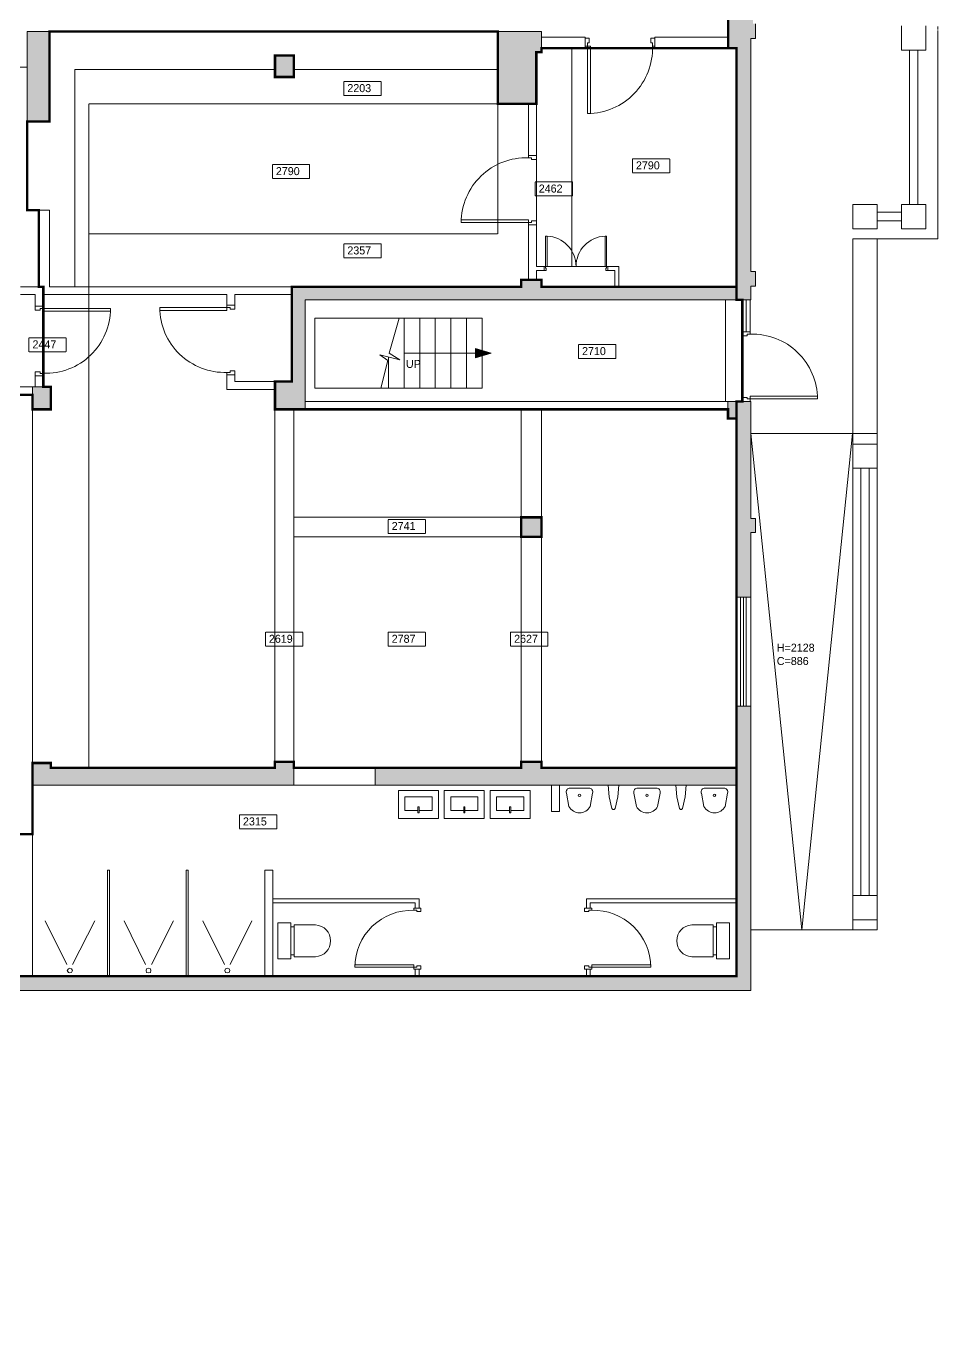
# Model space of a CAD drawing. Header units: millimetres. Extents: x 62976 to 1097852, y -110926 to 167100.
# Drawn here: x 450983 to 462371, y -33497 to -17145 of the extents above; entities that cross this region are included whole.
import ezdxf

# ---------------------------------------------------------------- set-up
doc = ezdxf.new("R2010")
doc.units = ezdxf.units.MM
doc.linetypes.add('HIDDENX2', pattern=[0.75, 0.5, -0.25])
for name, color, linetype, lineweight in [('BLOCKS', 8, 'Continuous', 15), ('Ceiling', 45, 'HIDDENX2', 15), ('Ceiling tag', 1, 'Continuous', 15), ('GIA', 84, 'Continuous', 15), ('NIA', 30, 'Continuous', 15), ('Partitions', 155, 'Continuous', 15), ('Stairs', 8, 'Continuous', 15), ('WALLS', 7, 'Continuous', 15)]:
    doc.layers.add(name, color=color, linetype=linetype, lineweight=lineweight)
doc.layers.add('Whatch', color=7, linetype='Continuous', lineweight=15, true_color=0xa8a8a8)
doc.styles.add('Century Gothic', font='GOTHIC.TTF')

# ---------------------------------------------------------------- blocks, each defined once
blk = doc.blocks.new('DOOR 840')
at = {"layer": 'BLOCKS'}
for p, q in [((-582, 249), (-582, -591)), ((-582, -591), (-582, 249)), ((-548, 249), (-582, 249)), ((-548, -591), (-548, 248)), ((-612, -691), (-612, -591)), ((-582, -591), (-612, -591)), ((-548, -591), (-582, -591)), ((-582, -632), (-582, -591)), ((-562, -632), (-582, -632)), ((-562, -691), (-562, -632)), ((208, -632), (228, -632)), ((208, -691), (208, -632)), ((228, -632), (228, -591)), ((228, -591), (258, -591)), ((258, -691), (258, -591)), ((-562, -691), (-612, -691)), ((208, -691), (258, -691))]:
    blk.add_line(p, q, dxfattribs=at)
blk.add_arc((-586, -565), 814, 358.1575, 89.7593, dxfattribs=at)
blk = doc.blocks.new('DOUBLE DOOR')
at = {"layer": 'BLOCKS'}
for p, q in [((-1520, -760), (-1555, -760)), ((-1555, -760), (-1555, -860)), ((-1555, -860), (-1505, -860)), ((-1520, -760), (-1520, -800)), ((-1520, -800), (-1505, -800)), ((-1505, -800), (-1505, -860)), ((-15, -800), (-15, -860)), ((0, -800), (-15, -800)), ((35, -860), (-15, -860)), ((0, -760), (35, -760)), ((0, -760), (0, -800)), ((35, -760), (35, -860))]:
    blk.add_line(p, q, dxfattribs=at)
for points in [[(-1485, -760), (-1485, 0), (-1520, 0), (-1520, -760)], [(-35, -760), (-35, 0), (0, 0), (0, -760)]]:
    blk.add_lwpolyline(points, close=True, dxfattribs=at)
for centre, start, end in [((-1521, -761), 0.0439, 87.2558), ((1, -761), 92.7442, 179.9561)]:
    blk.add_arc(centre, 761, start, end, dxfattribs=at)
blk = doc.blocks.new('bide')
at = {"layer": 'BLOCKS'}
for p, q in [((114921, 102425), (114921, 102193)), ((114984, 102473), (115151, 102442)), ((114984, 102145), (115152, 102177))]:
    blk.add_line(p, q, dxfattribs=at)
blk.add_circle((115011, 102309), 15, dxfattribs=at)
for centre, radius, start, end in [((114971, 102425), 50, 74.0546, 180), ((115082, 102309), 149, 298.0058, 62.5661), ((114971, 102193), 50, 180, 285.9454)]:
    blk.add_arc(centre, radius, start, end, dxfattribs=at)
blk = doc.blocks.new('sink wc')
at = {"layer": 'BLOCKS'}
for p, q in [((36043, 129595), (36543, 129595)), ((36043, 129245), (36043, 129595)), ((36285, 129525), (36285, 129448)), ((36285, 129525), (36300, 129525)), ((36300, 129525), (36300, 129448)), ((36543, 129595), (36543, 129245)), ((36123, 129495), (36285, 129495)), ((36123, 129325), (36123, 129495)), ((36300, 129448), (36285, 129448)), ((36300, 129495), (36463, 129495)), ((36463, 129495), (36463, 129325)), ((36543, 129245), (36043, 129245)), ((36463, 129325), (36123, 129325))]:
    blk.add_line(p, q, dxfattribs=at)
blk = doc.blocks.new('wc')
at = {"layer": 'BLOCKS'}
for p, q in [((36874, 129352), (36874, 129084)), ((37274, 129084), (37274, 129352)), ((37299, 129044), (36849, 129044)), ((36849, 129044), (36849, 128881)), ((36874, 129084), (36899, 129084)), ((36899, 129044), (36899, 129084)), ((36899, 129084), (37249, 129084)), ((37249, 129084), (37249, 129044)), ((37274, 129084), (37249, 129084)), ((37299, 128881), (37299, 129044)), ((36849, 128881), (37299, 128881))]:
    blk.add_line(p, q, dxfattribs=at)
blk.add_arc((37074, 129339), 200, 3.8042, 176.1958, dxfattribs=at)

msp = doc.modelspace()

# ---------------------------------------------------------------- hatches: boundary and pattern name
at = {"layer": 'Stairs'}
msp.add_hatch(color=256, dxfattribs=at).paths.add_polyline_path([(456597, -21174), (456597, -21290), (456790, -21231)])
at = {"layer": 'Whatch', "ltscale": 2}
h = msp.add_hatch(color=256, dxfattribs=at)
h.dxf.hatch_style = 1
h.paths.add_polyline_path([(428404, -9527), (428629, -9527), (428629, -9276), (430866, -9276), (430866, -9394), (431399, -9394), (431399, -9276), (434447, -9276), (434447, -9394), (434994, -9394), (434994, -9276), (438311, -9276), (438311, -9394), (439127, -9394), (439127, -9057), (435189, -9057), (435189, -7071), (435808, -7071), (435808, -3372), (436029, -3372), (436029, -3072), (435513, -3072), (435513, -3573), (435046, -3573), (435046, -3873), (435513, -3873), (435513, -6775), (434895, -6775), (434895, -9057), (428469, -9057), (428469, -8821), (428220, -8821), (428220, -10117), (427884, -10117), (427884, -10400), (428095, -10400), (428095, -12968), (427555, -13159), (427673, -13482), (427851, -13416), (427910, -13574), (428128, -13502), (428114, -15726), (427779, -15851), (427930, -16259), (428071, -16207), (428629, -16207), (428629, -15805), (428404, -15805)])
h.paths.add_polyline_path([(429157, -6051), (428806, -6051), (428806, -6775), (428220, -6775), (428220, -7136), (428469, -7136), (428469, -6913), (429157, -6913)], flags=17)
h.paths.add_polyline_path([(429157, -3873), (433312, -3873), (433312, -3573), (428806, -3573), (428806, -4301), (428916, -4301), (429157, -4301)], flags=17)
h.paths.add_polyline_path([(437519, -3072), (437269, -3072), (437269, -3372), (437519, -3372)], flags=17)
h.paths.add_polyline_path([(439265, -3072), (438759, -3072), (438759, -3372), (438982, -3372), (438982, -4486), (439975, -4486), (439975, -4203), (439265, -4203)])
h.paths.add_polyline_path([(446161, -5290), (446161, -5578), (442436, -5578), (442436, -5690), (441981, -5690), (441981, -5578), (441673, -5578), (441673, -4486), (440962, -4486), (440962, -4203), (441673, -4203), (441673, -4083), (441930, -4083), (441930, -5290)])
h.paths.add_polyline_path([(445034, 1116), (446280, 1116), (446280, 1399), (444685, 1399), (444685, -2204), (441673, -2204), (441673, -2846), (441930, -2846), (441930, -2543), (445034, -2543)])
h.paths.add_polyline_path([(448647, 1399), (447318, 1399), (447318, 1116), (447356, 1116), (447356, 845), (447691, 845), (447691, 1116), (448647, 1116)])
h.paths.add_polyline_path([(451094, 1399), (449241, 1399), (449241, 1116), (450745, 1116), (450745, -1469), (451094, -1469)])
h.paths.add_polyline_path([(451117, -2754), (451590, -2754), (451590, -2451), (450745, -2451), (450745, -5409), (450924, -5409), (450924, -5530), (451188, -5530), (451188, -5022), (451117, -5022)])
h.paths.add_polyline_path([(452511, -2451), (452119, -2451), (452119, -2754), (452511, -2754)])
h.paths.add_polyline_path([(453406, -2451), (453040, -2451), (453040, -2754), (453406, -2754)])
h.paths.add_polyline_path([(459988, -2451), (453935, -2451), (453935, -2754), (459686, -2754), (459686, -3789), (459988, -3789)])
h.paths.add_polyline_path([(459988, -4655), (459686, -4655), (459686, -4978), (459567, -4978), (459567, -5478), (459686, -5478), (459686, -5924), (459988, -5924)])
h.paths.add_polyline_path([(459988, -7657), (459686, -7657), (459686, -8078), (459567, -8078), (459567, -8585), (459686, -8585), (459686, -8888), (459988, -8888)])
h.paths.add_polyline_path([(459988, -10621), (459686, -10621), (459686, -10889), (459567, -10889), (459567, -11685), (459686, -11685), (459686, -11909), (459988, -11909)])
h.paths.add_polyline_path([(457441, -11303), (457204, -11303), (457204, -11567), (457441, -11567)])
h.paths.add_polyline_path([(454545, -11303), (454308, -11303), (454308, -11567), (454545, -11567)])
h.paths.add_polyline_path([(451188, -11432), (450872, -11432), (450872, -11852), (451188, -11852)])
h.paths.add_polyline_path([(451188, -8317), (450890, -8317), (450890, -8589), (451188, -8589)])
h.paths.add_polyline_path([(449028, -7115), (448687, -7115), (448687, -7446), (449028, -7446)])
h.paths.add_polyline_path([(446286, -8317), (446051, -8317), (446051, -8580), (446286, -8580)])
h.paths.add_polyline_path([(442642, -8184), (442517, -8184), (442517, -7115), (442194, -7115), (442194, -9394), (442517, -9394), (442517, -8682), (442642, -8682)])
h.paths.add_polyline_path([(442753, -11654), (446036, -11654), (446036, -11757), (446286, -11757), (446286, -11654), (449028, -11654), (449028, -11448), (442753, -11448), (442753, -11317), (442420, -11317), (442420, -11852), (442753, -11852)])
h.paths.add_polyline_path([(431396, -15847), (430866, -15847), (430866, -16248), (431396, -16248)], flags=17)
h.paths.add_polyline_path([(434985, -15847), (434455, -15847), (434455, -16248), (434985, -16248)], flags=17)
h.paths.add_polyline_path([(438932, -15847), (438159, -15847), (438159, -16248), (438932, -16248)], flags=17)
h.paths.add_polyline_path([(442578, -15832), (442194, -15832), (442194, -16333), (442578, -16333)])
h.paths.add_polyline_path([(446286, -14539), (446036, -14539), (446036, -14806), (446286, -14806)])
h.paths.add_polyline_path([(445203, -17657), (444925, -17657), (444925, -17923), (445203, -17923)])
h.paths.add_polyline_path([(448235, -17657), (447987, -17657), (447987, -17923), (448235, -17923)])
h.paths.add_polyline_path([(451274, -17211), (450997, -17211), (450997, -18336), (451274, -18336)])
h.paths.add_polyline_path([(451149, -14539), (450895, -14539), (450895, -14806), (451149, -14806)])
h.paths.add_polyline_path([(454506, -14526), (454269, -14526), (454269, -14806), (454506, -14806)])
h.paths.add_polyline_path([(454328, -17510), (454091, -17510), (454091, -17780), (454328, -17780)], flags=17)
h.paths.add_polyline_path([(457356, -17471), (457421, -17471), (457421, -17211), (456875, -17211), (456875, -18116), (457356, -18116)], flags=17)
h.paths.add_polyline_path([(460094, -17115), (460061, -17115), (460061, -16740), (459751, -16740), (459751, -17421), (459857, -17421), (459857, -20401), (457421, -20401), (457421, -20314), (457165, -20314), (457165, -20401), (454303, -20401), (454303, -21584), (454091, -21584), (454091, -21933), (454466, -21933), (454466, -20564), (460034, -20564), (460034, -20393), (460094, -20393), (460094, -20209), (460034, -20209), (460034, -17299), (460094, -17299)])
h.paths.add_polyline_path([(457625, -14626), (457624, -14626), (457624, -14526), (456974, -14526), (456974, -14806), (457625, -14806)])
h.paths.add_polyline_path([(459751, -14526), (458494, -14526), (458494, -14626), (458494, -14806), (459751, -14806)])
h.paths.add_polyline_path([(459988, -13692), (459751, -13692), (459751, -15141), (460061, -15141), (460061, -14647), (460094, -14647), (460094, -14489), (459988, -14489)])
h.paths.add_polyline_path([(442229, -21654), (437903, -21654), (437903, -17754), (438851, -17754), (438851, -17923), (439120, -17923), (439120, -17754), (442758, -17754), (442758, -17548), (437702, -17548), (437702, -21912), (440730, -21912), (440730, -21971), (442229, -21971)])
h.paths.add_polyline_path([(439112, -26283), (439060, -26283), (439060, -23877), (439116, -23877), (439116, -23693), (439436, -23693), (439436, -23480), (438853, -23480), (438853, -26283), (438742, -26283), (438742, -26708), (438853, -26708), (438853, -29246), (439060, -29246), (439060, -26708), (439112, -26708)])
h.paths.add_polyline_path([(442769, -26431), (442147, -26431), (442147, -26361), (442077, -26361), (442077, -26283), (441893, -26283), (441893, -26708), (442077, -26708), (442077, -26629), (442769, -26629)])
h.paths.add_polyline_path([(445203, -21669), (444925, -21669), (444925, -21933), (445203, -21933)])
h.paths.add_polyline_path([(448259, -21669), (448012, -21669), (448012, -21933), (448259, -21933)])
h.paths.add_polyline_path([(451290, -21650), (451063, -21650), (451063, -21933), (451290, -21933)])
h = msp.add_hatch(color=256, dxfattribs=at)
h.dxf.hatch_style = 1
h.paths.add_polyline_path([(460034, -23473), (460094, -23473), (460094, -23296), (460034, -23296), (460034, -21834), (459929, -21834), (459750, -21834), (459750, -22047), (459857, -22047), (459857, -24281), (460034, -24281)])
h.paths.add_polyline_path([(457421, -23282), (457165, -23282), (457165, -23526), (457421, -23526)])
h.paths.add_polyline_path([(460034, -25641), (459857, -25641), (459857, -26411), (457421, -26411), (457421, -26339), (457165, -26339), (457165, -26411), (455342, -26411), (455342, -26629), (459857, -26629), (459857, -29015), (445992, -29015), (445992, -26431), (445222, -26431), (445222, -26339), (444958, -26339), (444958, -26431), (444361, -26431), (444361, -26629), (445779, -26629), (445779, -29015), (442155, -29015), (441924, -29015), (441924, -29246), (442155, -29246), (442155, -29193), (460034, -29193)])
h.paths.add_polyline_path([(454328, -26339), (454088, -26339), (454088, -26411), (451290, -26411), (451290, -26352), (451063, -26352), (451063, -26629), (454328, -26629)], flags=17)
h.paths.add_polyline_path([(448259, -26339), (448012, -26339), (448012, -26613), (448259, -26613)], flags=17)

# ---------------------------------------------------------------- linework, layer by layer
at = {"layer": 'BLOCKS'}
for p, q in [((461917, -17444), (461917, -17141)), ((462220, -17141), (462220, -17444)), ((462371, -17188), (462371, -17148)), ((451274, -17211), (456875, -17211)), ((462371, -17240), (462371, -17201)), ((462371, -17240), (462371, -19801)), ((462220, -17444), (461917, -17444)), ((462016, -19373), (462016, -17444)), ((462121, -19373), (462121, -17444)), ((451590, -20401), (451590, -17688)), ((451590, -17688), (454091, -17688)), ((454328, -17688), (456875, -17688)), ((450997, -18336), (450997, -19445)), ((450997, -19445), (451142, -19445)), ((461311, -19676), (461311, -19373)), ((461311, -19373), (461614, -19373)), ((461614, -19373), (461614, -19676)), ((461917, -19676), (461917, -19373)), ((461917, -19373), (462220, -19373)), ((462220, -19373), (462220, -19676)), ((461614, -19471), (461917, -19471)), ((461614, -19577), (461917, -19577)), ((461614, -19676), (461311, -19676)), ((462220, -19676), (461917, -19676)), ((462371, -19801), (461311, -19801)), ((461311, -19801), (461311, -22236)), ((461614, -22236), (461614, -19801)), ((459929, -20964), (459929, -20564)), ((459979, -20964), (459979, -20564)), ((460029, -20964), (460029, -20564)), ((460034, -22236), (460673, -28436)), ((461614, -22236), (460034, -22236)), ((460673, -28436), (461305, -22236)), ((461311, -22236), (461311, -28436)), ((461614, -22236), (461614, -28436)), ((461311, -22670), (461311, -22368)), ((461311, -22368), (461614, -22368)), ((461614, -22368), (461614, -22670)), ((461614, -22670), (461311, -22670)), ((461410, -28008), (461410, -22670)), ((461515, -28008), (461515, -22670)), ((459857, -25641), (459857, -24281)), ((459907, -25641), (459907, -24281)), ((459942, -25641), (459942, -24281)), ((459977, -25641), (459977, -24281)), ((458253, -26629), (458266, -26774)), ((458372, -26774), (458385, -26629)), ((459097, -26629), (459110, -26774)), ((459215, -26774), (459228, -26629)), ((458266, -26774), (458299, -26919)), ((458339, -26919), (458372, -26774)), ((459110, -26774), (459143, -26919)), ((459182, -26919), (459215, -26774)), ((458299, -26919), (458312, -26932)), ((458312, -26932), (458326, -26932)), ((458326, -26932), (458339, -26919)), ((459143, -26919), (459156, -26932)), ((459156, -26932), (459169, -26932)), ((459169, -26932), (459182, -26919)), ((461311, -28311), (461311, -28008)), ((461311, -28008), (461614, -28008)), ((461311, -28311), (461311, -28008)), ((461311, -28008), (461614, -28008)), ((461614, -28008), (461614, -28311)), ((461614, -28008), (461614, -28311)), ((461311, -28436), (460034, -28436)), ((461614, -28311), (461311, -28311)), ((461614, -28311), (461311, -28311)), ((461311, -28311), (461311, -28311)), ((461614, -28436), (461311, -28436))]:
    msp.add_line(p, q, dxfattribs=at)
at = {"layer": 'Ceiling'}
for p, q in [((457799, -17421), (457799, -20147)), ((449314, -17657), (450997, -17657)), ((451766, -18116), (451766, -26411)), ((456875, -18116), (451766, -18116)), ((456875, -18116), (456875, -19741)), ((457356, -19579), (457356, -18809)), ((456875, -19741), (451766, -19741)), ((457490, -20147), (458215, -20147)), ((459717, -21834), (459717, -20564)), ((454091, -26339), (454091, -21933)), ((454328, -26339), (454328, -21933)), ((457165, -23282), (457165, -21933)), ((457421, -23282), (457421, -21933)), ((457165, -23282), (454328, -23282)), ((457165, -23526), (454328, -23526)), ((457165, -26339), (457165, -23526)), ((457421, -26339), (457421, -23526)), ((455342, -26411), (454328, -26411)), ((455342, -26629), (454328, -26629))]:
    msp.add_line(p, q, dxfattribs=at)
for points in [[(454951, -17837), (455417, -17837), (455417, -18011), (454951, -18011)], [(458555, -18801), (459022, -18801), (459022, -18976), (458555, -18976)], [(454058, -18873), (454524, -18873), (454524, -19048), (454058, -19048)], [(457341, -19091), (457808, -19091), (457808, -19266), (457341, -19266)], [(454951, -19865), (455417, -19865), (455417, -20039), (454951, -20039)], [(451017, -21039), (451484, -21039), (451484, -21214), (451017, -21214)], [(457883, -21122), (458350, -21122), (458350, -21297), (457883, -21297)], [(455505, -23308), (455972, -23308), (455972, -23483), (455505, -23483)], [(453971, -24718), (454438, -24718), (454438, -24892), (453971, -24892)], [(455505, -24718), (455972, -24718), (455972, -24892), (455505, -24892)], [(457034, -24718), (457500, -24718), (457500, -24892), (457034, -24892)], [(453646, -27000), (454113, -27000), (454113, -27174), (453646, -27174)]]:
    msp.add_lwpolyline(points, close=True, dxfattribs=at)
at = {"layer": 'GIA', "ltscale": 2}
msp.add_lwpolyline([(425879, -33482, 30, 30, 0), (434153, -30460, 30, 30, 0), (434049, -30176, 30, 30, 0), (436926, -29125, 30, 30, 0), (436914, -29094, 30, 30, 0), (437131, -29015, 30, 30, 0), (437685, -29015, 30, 30, 0), (437685, -29032, 30, 30, 0), (439060, -29032, 30, 30, 0), (439060, -29173, 30, 30, 0), (441924, -29173, 30, 30, 0), (441924, -29015, 30, 30, 0), (459857, -29015, 30, 30, 0), (459857, -22047, 30, 30, 0), (459857, -21834, 30, 30, 0), (459929, -21834, 30, 30, 0), (459929, -20564, 30, 30, 0), (459857, -20564, 30, 30, 0), (459857, -17421, 30, 30, 0), (459751, -17421, 30, 30, 0), (459751, -14526, 30, 30, 0)], format="xyseb", dxfattribs=at)
at = {"layer": 'NIA', "ltscale": 2, "const_width": 30}
msp.add_lwpolyline([(448537, -27240), (451063, -27240), (451063, -26352), (451290, -26352), (451290, -26411), (454088, -26411), (454088, -26339), (454328, -26339), (454328, -26411), (457165, -26411), (457165, -26339), (457421, -26339), (457421, -26411), (459857, -26411), (459857, -22047), (459750, -22047), (459750, -21933), (454091, -21933), (454091, -21584), (454303, -21584), (454303, -20401), (457165, -20401), (457165, -20314), (457421, -20314), (457421, -20401), (459857, -20401), (459857, -17421), (457421, -17421), (457421, -17471), (457356, -17471), (457356, -18116), (456875, -18116), (456875, -17211), (451274, -17211), (451274, -18336), (450997, -18336), (450997, -19445), (451142, -19445), (451142, -20401), (451197, -20401), (451197, -21650), (451290, -21650), (451290, -21933), (451063, -21933), (451063, -21752), (449699, -21752)], dxfattribs=at)
for points in [[(454091, -17510), (454328, -17510), (454328, -17780), (454091, -17780)], [(457165, -23282), (457421, -23282), (457421, -23526), (457165, -23526)]]:
    msp.add_lwpolyline(points, close=True, dxfattribs=at)
at = {"layer": 'Partitions'}
for p, q in [((457421, -17283), (457967, -17283)), ((457967, -17421), (457967, -17283)), ((458837, -17283), (459751, -17283)), ((458837, -17421), (458837, -17283)), ((457421, -17421), (457967, -17421)), ((458837, -17421), (459751, -17421)), ((457257, -18116), (457257, -18759)), ((457356, -18116), (457356, -18759)), ((451142, -19445), (451274, -19445)), ((451142, -19445), (451142, -20401)), ((451274, -19445), (451274, -20401)), ((457257, -19629), (457257, -20314)), ((457356, -19629), (457356, -20147)), ((457356, -20147), (457455, -20147)), ((457356, -20197), (457356, -20314)), ((457356, -20197), (457455, -20197)), ((458250, -20147), (458388, -20147)), ((458250, -20197), (458338, -20197)), ((458338, -20197), (458338, -20401)), ((458388, -20147), (458388, -20401)), ((450912, -20401), (451142, -20401)), ((451274, -20401), (454303, -20401)), ((451097, -20499), (450912, -20499)), ((451097, -20693), (451097, -20499)), ((453491, -20499), (451197, -20499)), ((451197, -20707), (451197, -20499)), ((453491, -20696), (453491, -20499)), ((453591, -20681), (453591, -20499)), ((454303, -20499), (453591, -20499)), ((451097, -21650), (451097, -21463)), ((451197, -21650), (451197, -21483)), ((453491, -21684), (453491, -21471)), ((453591, -21584), (453591, -21451)), ((454091, -21584), (453591, -21584)), ((451063, -21650), (449804, -21650)), ((454091, -21684), (453491, -21684)), ((454466, -21834), (459751, -21834)), ((451063, -26352), (451063, -21933)), ((454466, -21933), (459751, -21933)), ((451063, -29015), (451063, -26629)), ((457546, -26957), (457546, -26629)), ((457645, -26629), (457645, -26957)), ((457645, -26957), (457546, -26957)), ((451997, -29015), (451997, -27692)), ((451997, -27692), (452022, -27692)), ((452022, -29015), (452022, -27692)), ((452981, -29015), (452981, -27692)), ((452981, -27692), (453006, -27692)), ((453006, -29015), (453006, -27692)), ((453966, -27692), (453966, -29015)), ((454064, -27692), (453966, -27692)), ((454064, -29015), (454064, -27692)), ((454064, -28048), (455894, -28048)), ((454064, -28100), (455841, -28100)), ((455841, -28166), (455841, -28100)), ((455894, -28166), (455894, -28048)), ((459856, -28048), (457981, -28048)), ((457981, -28166), (457981, -28048)), ((459856, -28100), (458027, -28100)), ((458027, -28166), (458027, -28100)), ((455894, -28930), (455841, -28930)), ((455841, -28930), (455841, -29015)), ((455894, -28930), (455894, -29015)), ((457981, -28930), (458027, -28930)), ((457981, -28930), (457981, -29015)), ((458027, -28930), (458027, -29015))]:
    msp.add_line(p, q, dxfattribs=at)
at = {"layer": 'Stairs'}
for p, q in [((454588, -20794), (456678, -20794)), ((454588, -21669), (454588, -20794)), ((455519, -21230), (455642, -20794)), ((455705, -21669), (455705, -20794)), ((455899, -21669), (455899, -20794)), ((456094, -21669), (456094, -20794)), ((456288, -21669), (456288, -20794)), ((456483, -21669), (456483, -20794)), ((456678, -21669), (456678, -20794)), ((455501, -21324), (455400, -21251)), ((455400, -21251), (455649, -21316)), ((455649, -21316), (455519, -21230)), ((455705, -21232), (456597, -21232)), ((456597, -21174), (456597, -21290)), ((456597, -21174), (456790, -21231)), ((456597, -21290), (456790, -21231)), ((455414, -21669), (455501, -21324)), ((455510, -21669), (455510, -21280)), ((454588, -21669), (456678, -21669))]:
    msp.add_line(p, q, dxfattribs=at)
at = {"layer": 'WALLS'}
for p, q in [((459751, -17421), (459751, -16740)), ((450997, -17211), (451274, -17211)), ((450997, -18336), (450997, -17211)), ((451274, -17211), (451274, -18336)), ((456875, -17211), (457421, -17211)), ((456875, -18116), (456875, -17211)), ((457421, -17471), (457421, -17211)), ((457356, -17471), (457421, -17471)), ((457356, -17471), (457356, -18116)), ((459857, -17421), (459857, -20401)), ((454091, -17780), (454091, -17510)), ((454091, -17510), (454328, -17510)), ((454328, -17510), (454328, -17780)), ((454328, -17780), (454091, -17780)), ((457356, -18116), (456875, -18116)), ((450997, -18336), (451274, -18336)), ((454303, -21584), (454303, -20401)), ((454303, -20401), (457165, -20401)), ((457165, -20314), (457165, -20401)), ((457421, -20314), (457165, -20314)), ((457421, -20401), (457421, -20314)), ((457421, -20401), (459857, -20401)), ((454466, -20564), (460034, -20564)), ((454466, -21933), (454466, -20564)), ((454091, -21933), (454091, -21584)), ((454303, -21584), (454091, -21584)), ((451290, -21650), (451063, -21650)), ((459750, -21834), (459750, -22047)), ((459751, -21834), (460034, -21834)), ((451290, -21933), (451063, -21933)), ((454466, -21933), (454091, -21933)), ((459750, -22047), (459857, -22047)), ((459857, -22047), (459857, -24281)), ((457165, -23282), (457165, -23526)), ((457165, -23282), (457421, -23282)), ((457421, -23282), (457421, -23526)), ((457165, -23526), (457421, -23526)), ((459857, -26411), (459857, -25641)), ((451063, -26352), (451290, -26352)), ((451063, -26629), (451063, -26352)), ((451290, -26411), (451290, -26352)), ((451290, -26411), (454088, -26411)), ((454328, -26339), (454088, -26339)), ((454088, -26339), (454088, -26411)), ((454328, -26339), (454328, -26629)), ((455342, -26411), (457165, -26411)), ((457165, -26411), (457165, -26339)), ((457165, -26339), (457421, -26339)), ((457421, -26339), (457421, -26411)), ((457421, -26411), (459857, -26411)), ((454328, -26629), (451063, -26629)), ((459857, -26629), (455342, -26629)), ((459857, -29015), (459857, -26629)), ((459857, -29015), (445992, -29015))]:
    msp.add_line(p, q, dxfattribs=at)
at = {"layer": 'WALLS', "ltscale": 2}
for p, q in [((459751, -17421), (459857, -17421)), ((451063, -21933), (451063, -21650)), ((451290, -21933), (451290, -21650)), ((459857, -24281), (460034, -24281)), ((459857, -25641), (460034, -25641)), ((455342, -26629), (455342, -26411))]:
    msp.add_line(p, q, dxfattribs=at)
at = {"layer": 'Whatch'}
for p, q in [((460094, -17115), (460094, -17299)), ((460094, -17299), (460034, -17299)), ((460034, -20209), (460034, -17299)), ((460094, -20209), (460034, -20209)), ((460094, -20393), (460094, -20209)), ((460034, -20393), (460094, -20393)), ((460034, -20564), (460034, -20393)), ((460034, -23296), (460034, -21834)), ((460094, -23296), (460034, -23296)), ((460094, -23473), (460094, -23296)), ((460094, -23473), (460034, -23473)), ((460034, -29193), (460034, -23473)), ((451490, -28871), (451220, -28324)), ((451563, -28871), (451839, -28324)), ((452475, -28871), (452205, -28324)), ((452547, -28871), (452824, -28324)), ((453459, -28871), (453189, -28324)), ((453531, -28871), (453801, -28324)), ((451510, -28923), (451497, -28943)), ((451497, -28943), (451510, -28969)), ((451530, -28917), (451510, -28923)), ((451549, -28923), (451530, -28917)), ((451563, -28943), (451549, -28923)), ((451549, -28969), (451563, -28943)), ((451563, -28943), (451563, -28943)), ((452488, -28923), (452482, -28943)), ((452482, -28943), (452488, -28969)), ((452515, -28917), (452488, -28923)), ((452534, -28923), (452515, -28917)), ((452541, -28943), (452534, -28923)), ((452534, -28969), (452541, -28943)), ((452541, -28943), (452541, -28943)), ((453472, -28923), (453465, -28943)), ((453465, -28943), (453472, -28969)), ((453498, -28917), (453472, -28923)), ((453518, -28923), (453498, -28917)), ((453525, -28943), (453518, -28923)), ((453518, -28969), (453525, -28943)), ((453525, -28943), (453525, -28943)), ((451510, -28969), (451530, -28976)), ((451530, -28976), (451549, -28969)), ((452488, -28969), (452515, -28976)), ((452515, -28976), (452534, -28969)), ((453472, -28969), (453498, -28976)), ((453498, -28976), (453518, -28969)), ((460034, -29193), (442155, -29193))]:
    msp.add_line(p, q, dxfattribs=at)

# ---------------------------------------------------------------- block references
at = {"layer": 'BLOCKS', "xscale": -1}
for name, p, rotation in [('DOOR 840', (458579, -17987), 180), ('DOOR 840', (452900, -21244), 90), ('DOOR 840', (460620, -21221), 270), ('wc', (325246, -65648), 270)]:
    msp.add_blockref(name, p, dxfattribs=dict(at, rotation=rotation))
at = {"layer": 'BLOCKS'}
for name, p, rotation in [('DOOR 840', (456665, -19017), 89.99999999999999), ('DOOR 840', (451788, -21255), 270), ('sink wc', (492176, 102550), 179.9999999999838), ('sink wc', (492749, 102550), 179.9999999999838), ('sink wc', (493322, 102550), 179.9999999999838), ('wc', (588649, -65648), 90.00000000000001)]:
    msp.add_blockref(name, p, dxfattribs=dict(at, rotation=rotation))
at = {"layer": 'BLOCKS', "xscale": 0.5, "yscale": 0.5, "zscale": 0.5}
msp.add_blockref('DOUBLE DOOR', (458232, -19767), dxfattribs=at)
at = {"layer": 'BLOCKS', "yscale": 0.8779458345896517, "zscale": 0.8779458345896517}
for p, xscale, rotation in [((455307, -28392), 0.8779458345896517, 90.00000000000001), ((458566, -28392), -0.8779458345896517, 270)]:
    msp.add_blockref('DOOR 840', p, dxfattribs=dict(at, xscale=xscale, rotation=rotation))
at = {"layer": 'Whatch', "rotation": 269.9999999999999}
for p in [(355586, 88256), (356429, 88256), (357272, 88256)]:
    msp.add_blockref('bide', p, dxfattribs=at)

# ---------------------------------------------------------------- texts
at = {"layer": 'Ceiling', "char_height": 100, "width": 730.14, "attachment_point": 1, "style": 'Century Gothic'}
for s, insert in [('2203', (454995, -17869)), ('2790', (454102, -18906)), ('2790', (458600, -18834)), ('2462', (457386, -19124)), ('2357', (454995, -19897)), ('2447', (451062, -21071)), ('2710', (457927, -21155)), ('2741', (455549, -23341)), ('2619', (454015, -24750)), ('2787', (455549, -24750)), ('2627', (457078, -24750)), ('2315', (453691, -27032))]:
    msp.add_mtext(s, dxfattribs=dict(at, insert=insert))
at = {"layer": 'Ceiling tag', "insert": (460360, -24861), "char_height": 100, "width": 730.14, "attachment_point": 1, "style": 'Century Gothic'}
msp.add_mtext('H=2128\\PC=886', dxfattribs=at)
at = {"layer": 'Stairs', "insert": (455727, -21315), "char_height": 100, "width": 1430, "attachment_point": 1, "style": 'Century Gothic'}
msp.add_mtext('UP', dxfattribs=at)

doc.saveas('drawing.dxf')
